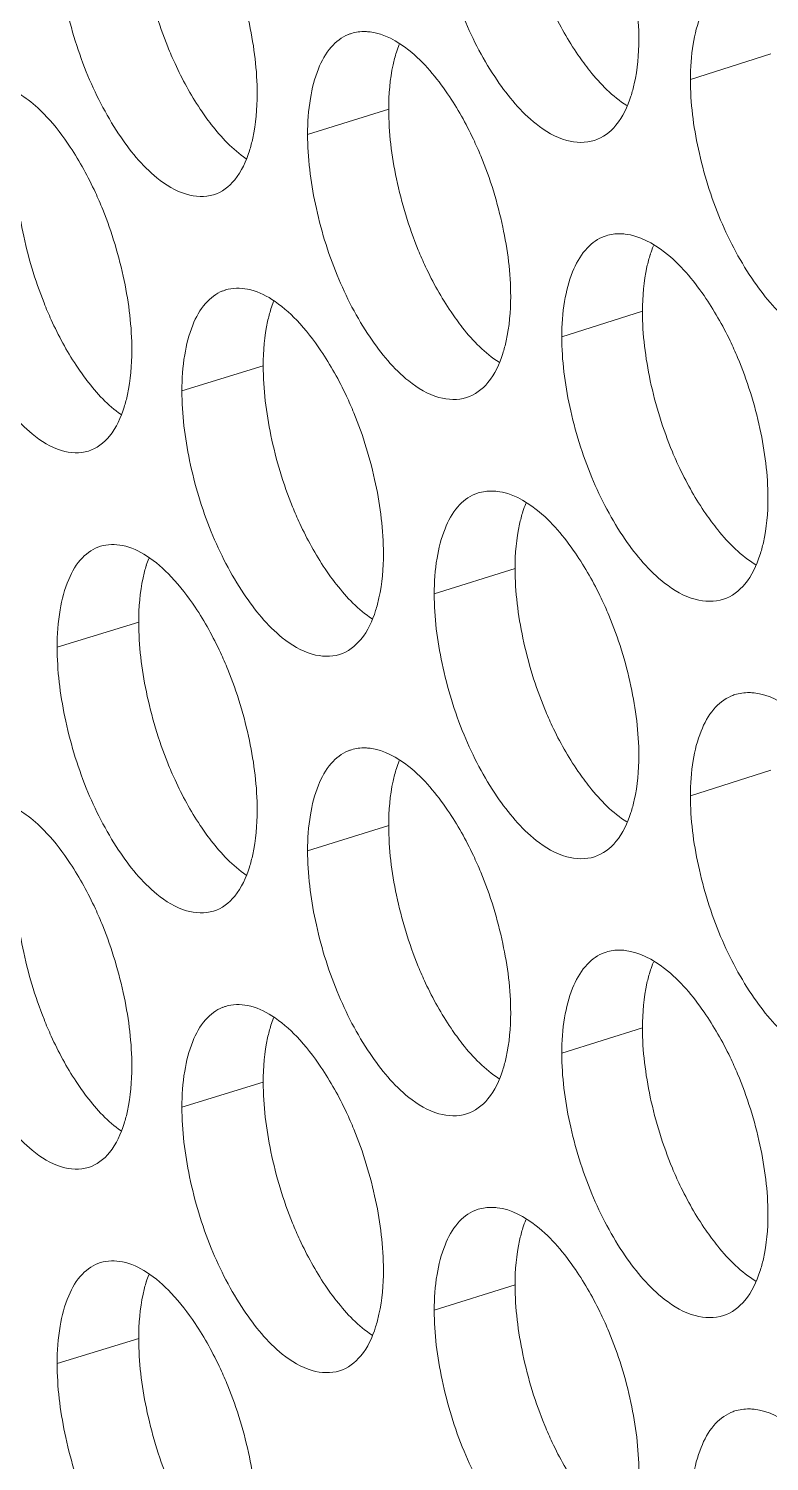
# Model space of a CAD drawing. Header units: millimetres. Extents: x 1177 to 4147, y 93 to 2194.
# Drawn here: x 2499.85 to 2508, y 817.65 to 833.4 of the extents above; entities that cross this region are included whole.
import ezdxf

# ---------------------------------------------------------------- set-up
doc = ezdxf.new("R2010")
doc.units = ezdxf.units.MM
doc.header["$LTSCALE"] = 0.1
doc.layers.get('0').update_dxf_attribs({"lineweight": 13})
doc.layers.add('标注', color=251, linetype='Continuous', lineweight=9)

# ---------------------------------------------------------------- blocks, each defined once
blk = doc.blocks.new('02')
at = {"layer": '标注'}
for p, q in [((4352.008, 781.45), (4350.746, 781.045)), ((4346.007, 780.579), (4344.733, 780.183)), ((4346.007, 780.579), (4344.733, 780.183)), ((4349.993, 777.405), (4348.726, 777.003)), ((4349.993, 777.405), (4348.726, 777.003)), ((4344.036, 776.548), (4342.758, 776.155)), ((4347.992, 773.365), (4346.722, 772.966)), ((4342.08, 772.521), (4340.799, 772.131)), ((4352.008, 770.2), (4350.746, 769.795)), ((4346.007, 769.329), (4344.733, 768.933)), ((4349.993, 766.155), (4348.726, 765.753)), ((4344.036, 765.298), (4342.758, 764.905)), ((4347.992, 762.115), (4346.722, 761.716)), ((4342.08, 761.271), (4340.799, 760.881)), ((4342.08, 761.271), (4340.799, 760.881))]:
    blk.add_line(p, q, dxfattribs=at)
for centre, radius, start, end in [((4345.609, 781.165), 0.633, 107.3212, 111.9576), ((4345.609, 781.165), 0.633, 107.3212, 111.9576), ((4347.904, 780.914), 1.862, 158.5276, 162.4554), ((4347.904, 780.914), 1.862, 158.5276, 162.4554), ((4349.619, 777.971), 0.651, 107.6638, 113.1281), ((4349.619, 777.971), 0.651, 107.6638, 113.1281), ((4351.866, 777.741), 1.837, 157.8589, 162.2429), ((4351.866, 777.741), 1.837, 157.8589, 162.2429), ((4343.627, 777.144), 0.623, 107.151, 111.3587), ((4345.946, 776.882), 1.875, 158.8656, 162.563), ((4347.607, 773.941), 0.642, 107.4921, 112.5473), ((4349.877, 773.7), 1.849, 158.192, 162.3487), ((4344.003, 772.854), 1.889, 159.2059, 162.6715), ((4351.646, 770.756), 0.661, 107.8363, 113.7), ((4345.609, 769.915), 0.633, 107.3212, 111.9576), ((4347.904, 769.664), 1.862, 158.5276, 162.4554), ((4349.619, 766.721), 0.651, 107.6638, 113.1281), ((4351.866, 766.491), 1.837, 157.8589, 162.2429), ((4343.627, 765.894), 0.623, 107.151, 111.3587), ((4345.946, 765.632), 1.875, 158.8656, 162.563), ((4347.607, 762.691), 0.642, 107.4921, 112.5473), ((4349.877, 762.45), 1.849, 158.192, 162.3487), ((4344.003, 761.604), 1.889, 159.2059, 162.6715), ((4344.003, 761.604), 1.889, 159.2059, 162.6715), ((4351.646, 759.506), 0.661, 107.8363, 113.7)]:
    blk.add_arc(centre, radius, start, end, dxfattribs=at)
for points, knots in [([(4346.722, 784.216), (4346.722, 783.849), (4346.819, 783.093), (4347.149, 782.013), (4347.646, 781.066), (4348.084, 780.537), (4348.324, 780.347)], [0, 0, 0, 0, 0.256026, 0.528509, 0.78559, 1, 1, 1, 1]), ([(4342.08, 783.771), (4342.08, 783.405), (4342.174, 782.648), (4342.391, 781.92), (4342.537, 781.559)], [0, 0, 0, 0, 0.484648, 1, 1, 1, 1]), ([(4342.08, 783.771), (4342.08, 783.405), (4342.174, 782.648), (4342.391, 781.92), (4342.537, 781.559)], [0, 0, 0, 0, 0.484648, 1, 1, 1, 1]), ([(4349.936, 781.678), (4349.936, 782.044), (4349.838, 782.8), (4349.614, 783.525), (4349.463, 783.885)], [0, 0, 0, 0, 0.48436, 1, 1, 1, 1]), ([(4340.799, 783.381), (4340.799, 783.015), (4340.893, 782.258), (4341.216, 781.177), (4341.7, 780.227), (4342.129, 779.694), (4342.365, 779.502)], [0, 0, 0, 0, 0.256604, 0.529576, 0.786585, 1, 1, 1, 1]), ([(4340.799, 783.381), (4340.799, 783.015), (4340.893, 782.258), (4341.216, 781.177), (4341.7, 780.227), (4342.129, 779.694), (4342.365, 779.502)], [0, 0, 0, 0, 0.256604, 0.529576, 0.786585, 1, 1, 1, 1]), ([(4343.941, 780.821), (4343.941, 781.187), (4343.845, 781.943), (4343.626, 782.671), (4343.479, 783.031)], [0, 0, 0, 0, 0.484476, 1, 1, 1, 1]), ([(4343.941, 780.821), (4343.941, 781.187), (4343.845, 781.943), (4343.626, 782.671), (4343.479, 783.031)], [0, 0, 0, 0, 0.484476, 1, 1, 1, 1]), ([(4351.381, 782.611), (4351.278, 782.566), (4351.081, 782.405), (4350.888, 782.043), (4350.769, 781.577), (4350.746, 781.231), (4350.746, 781.045)], [0, 0, 0, 0, 0.1898, 0.414696, 0.684955, 1, 1, 1, 1]), ([(4352.996, 781.698), (4352.819, 781.951), (4352.475, 782.366), (4351.975, 782.636), (4351.749, 782.662)], [0, 0, 0, 0, 0.575082, 1, 1, 1, 1]), ([(4348.46, 782.405), (4348.496, 782.317), (4348.645, 781.98), (4348.826, 781.658), (4348.98, 781.433)], [0, 0, 0, 0, 0.260232, 1, 1, 1, 1]), ([(4345.373, 781.752), (4345.27, 781.71), (4345.069, 781.554), (4344.876, 781.191), (4344.756, 780.722), (4344.733, 780.371), (4344.733, 780.183)], [0, 0, 0, 0, 0.187225, 0.410841, 0.682034, 1, 1, 1, 1]), ([(4345.373, 781.752), (4345.27, 781.71), (4345.069, 781.554), (4344.876, 781.191), (4344.756, 780.722), (4344.733, 780.371), (4344.733, 780.183)], [0, 0, 0, 0, 0.187225, 0.410841, 0.682034, 1, 1, 1, 1]), ([(4345.714, 781.793), (4345.689, 781.796), (4345.59, 781.804), (4345.49, 781.791), (4345.421, 781.769)], [0, 0, 0, 0, 0.259055, 1, 1, 1, 1]), ([(4345.714, 781.793), (4345.689, 781.796), (4345.59, 781.804), (4345.49, 781.791), (4345.421, 781.769)], [0, 0, 0, 0, 0.259055, 1, 1, 1, 1]), ([(4346.933, 780.82), (4346.761, 781.073), (4346.426, 781.489), (4345.936, 781.765), (4345.714, 781.793)], [0, 0, 0, 0, 0.577332, 1, 1, 1, 1]), ([(4346.933, 780.82), (4346.761, 781.073), (4346.426, 781.489), (4345.936, 781.765), (4345.714, 781.793)], [0, 0, 0, 0, 0.577332, 1, 1, 1, 1]), ([(4349.811, 780.782), (4349.832, 780.847), (4349.911, 781.139), (4349.936, 781.444), (4349.936, 781.678)], [0, 0, 0, 0, 0.226242, 1, 1, 1, 1]), ([(4342.537, 781.559), (4342.573, 781.47), (4342.718, 781.133), (4342.895, 780.809), (4343.045, 780.582)], [0, 0, 0, 0, 0.260496, 1, 1, 1, 1]), ([(4342.537, 781.559), (4342.573, 781.47), (4342.718, 781.133), (4342.895, 780.809), (4343.045, 780.582)], [0, 0, 0, 0, 0.260496, 1, 1, 1, 1]), ([(4346.129, 781.475), (4346.108, 781.41), (4346.031, 781.117), (4346.007, 780.813), (4346.007, 780.579)], [0, 0, 0, 0, 0.225897, 1, 1, 1, 1]), ([(4346.129, 781.475), (4346.108, 781.41), (4346.031, 781.117), (4346.007, 780.813), (4346.007, 780.579)], [0, 0, 0, 0, 0.225897, 1, 1, 1, 1]), ([(4348.98, 781.433), (4349.038, 781.347), (4349.258, 781.049), (4349.523, 780.778), (4349.749, 780.637)], [0, 0, 0, 0, 0.281347, 1, 1, 1, 1]), ([(4341.005, 779.984), (4340.894, 780.152), (4340.692, 780.418), (4340.368, 780.723), (4340.08, 780.901), (4339.797, 780.984), (4339.613, 780.97), (4339.532, 780.945)], [0, 0, 0, 0, 0.324474, 0.533713, 0.711862, 0.863947, 1, 1, 1, 1]), ([(4350.746, 781.045), (4350.746, 780.679), (4350.844, 779.923), (4351.18, 778.844), (4351.684, 777.899), (4352.128, 777.373), (4352.372, 777.184)], [0, 0, 0, 0, 0.255639, 0.527795, 0.784925, 1, 1, 1, 1]), ([(4343.819, 779.926), (4343.84, 779.991), (4343.916, 780.283), (4343.941, 780.587), (4343.941, 780.821)], [0, 0, 0, 0, 0.225833, 1, 1, 1, 1]), ([(4343.819, 779.926), (4343.84, 779.991), (4343.916, 780.283), (4343.941, 780.587), (4343.941, 780.821)], [0, 0, 0, 0, 0.225833, 1, 1, 1, 1]), ([(4347.454, 779.846), (4347.417, 779.934), (4347.268, 780.271), (4347.087, 780.595), (4346.933, 780.82)], [0, 0, 0, 0, 0.260211, 1, 1, 1, 1]), ([(4347.454, 779.846), (4347.417, 779.934), (4347.268, 780.271), (4347.087, 780.595), (4346.933, 780.82)], [0, 0, 0, 0, 0.260211, 1, 1, 1, 1]), ([(4349.24, 780.089), (4349.371, 780.131), (4349.632, 780.331), (4349.759, 780.62), (4349.811, 780.782)], [0, 0, 0, 0, 0.446528, 1, 1, 1, 1]), ([(4343.045, 780.582), (4343.1, 780.5), (4343.306, 780.211), (4343.555, 779.946), (4343.766, 779.802)], [0, 0, 0, 0, 0.280375, 1, 1, 1, 1]), ([(4343.045, 780.582), (4343.1, 780.5), (4343.306, 780.211), (4343.555, 779.946), (4343.766, 779.802)], [0, 0, 0, 0, 0.280375, 1, 1, 1, 1]), ([(4346.007, 780.579), (4346.007, 780.212), (4346.102, 779.456), (4346.323, 778.729), (4346.471, 778.368)], [0, 0, 0, 0, 0.484571, 1, 1, 1, 1]), ([(4346.007, 780.579), (4346.007, 780.212), (4346.102, 779.456), (4346.323, 778.729), (4346.471, 778.368)], [0, 0, 0, 0, 0.484571, 1, 1, 1, 1]), ([(4348.324, 780.347), (4348.466, 780.235), (4348.753, 780.06), (4349.101, 780.045), (4349.24, 780.089)], [0, 0, 0, 0, 0.554103, 1, 1, 1, 1]), ([(4344.733, 780.183), (4344.733, 779.817), (4344.829, 779.06), (4345.156, 777.979), (4345.649, 777.032), (4346.084, 776.502), (4346.323, 776.311)], [0, 0, 0, 0, 0.256219, 0.528865, 0.785923, 1, 1, 1, 1]), ([(4344.733, 780.183), (4344.733, 779.817), (4344.829, 779.06), (4345.156, 777.979), (4345.649, 777.032), (4346.084, 776.502), (4346.323, 776.311)], [0, 0, 0, 0, 0.256219, 0.528865, 0.785923, 1, 1, 1, 1]), ([(4341.514, 779.006), (4341.478, 779.095), (4341.332, 779.433), (4341.155, 779.757), (4341.005, 779.984)], [0, 0, 0, 0, 0.260475, 1, 1, 1, 1]), ([(4343.255, 779.235), (4343.385, 779.275), (4343.644, 779.475), (4343.768, 779.764), (4343.819, 779.926)], [0, 0, 0, 0, 0.443684, 1, 1, 1, 1]), ([(4343.255, 779.235), (4343.385, 779.275), (4343.644, 779.475), (4343.768, 779.764), (4343.819, 779.926)], [0, 0, 0, 0, 0.443684, 1, 1, 1, 1]), ([(4340.139, 779.749), (4340.139, 779.383), (4340.233, 778.626), (4340.448, 777.897), (4340.593, 777.536)], [0, 0, 0, 0, 0.484687, 1, 1, 1, 1]), ([(4347.923, 777.638), (4347.923, 778.004), (4347.825, 778.759), (4347.603, 779.486), (4347.454, 779.846)], [0, 0, 0, 0, 0.484398, 1, 1, 1, 1]), ([(4347.923, 777.638), (4347.923, 778.004), (4347.825, 778.759), (4347.603, 779.486), (4347.454, 779.846)], [0, 0, 0, 0, 0.484398, 1, 1, 1, 1]), ([(4342.365, 779.502), (4342.502, 779.39), (4342.779, 779.214), (4343.119, 779.194), (4343.255, 779.235)], [0, 0, 0, 0, 0.555929, 1, 1, 1, 1]), ([(4342.365, 779.502), (4342.502, 779.39), (4342.779, 779.214), (4343.119, 779.194), (4343.255, 779.235)], [0, 0, 0, 0, 0.555929, 1, 1, 1, 1]), ([(4338.854, 779.362), (4338.854, 778.996), (4338.948, 778.239), (4339.268, 777.157), (4339.749, 776.207), (4340.174, 775.672), (4340.408, 775.479)], [0, 0, 0, 0, 0.256797, 0.52993, 0.786916, 1, 1, 1, 1]), ([(4341.972, 776.795), (4341.972, 777.161), (4341.877, 777.917), (4341.66, 778.645), (4341.514, 779.006)], [0, 0, 0, 0, 0.484515, 1, 1, 1, 1]), ([(4349.363, 778.57), (4349.26, 778.526), (4349.062, 778.366), (4348.869, 778.005), (4348.75, 777.537), (4348.726, 777.19), (4348.726, 777.003)], [0, 0, 0, 0, 0.188951, 0.413428, 0.683995, 1, 1, 1, 1]), ([(4349.363, 778.57), (4349.26, 778.526), (4349.062, 778.366), (4348.869, 778.005), (4348.75, 777.537), (4348.726, 777.19), (4348.726, 777.003)], [0, 0, 0, 0, 0.188951, 0.413428, 0.683995, 1, 1, 1, 1]), ([(4349.722, 778.618), (4349.696, 778.621), (4349.595, 778.628), (4349.493, 778.614), (4349.421, 778.592)], [0, 0, 0, 0, 0.258969, 1, 1, 1, 1]), ([(4349.722, 778.618), (4349.696, 778.621), (4349.595, 778.628), (4349.493, 778.614), (4349.421, 778.592)], [0, 0, 0, 0, 0.258969, 1, 1, 1, 1]), ([(4350.96, 777.651), (4350.785, 777.903), (4350.444, 778.319), (4349.948, 778.591), (4349.722, 778.618)], [0, 0, 0, 0, 0.575826, 1, 1, 1, 1]), ([(4350.96, 777.651), (4350.785, 777.903), (4350.444, 778.319), (4349.948, 778.591), (4349.722, 778.618)], [0, 0, 0, 0, 0.575826, 1, 1, 1, 1]), ([(4346.471, 778.368), (4346.507, 778.28), (4346.655, 777.943), (4346.834, 777.62), (4346.987, 777.395)], [0, 0, 0, 0, 0.26032, 1, 1, 1, 1]), ([(4346.471, 778.368), (4346.507, 778.28), (4346.655, 777.943), (4346.834, 777.62), (4346.987, 777.395)], [0, 0, 0, 0, 0.26032, 1, 1, 1, 1]), ([(4350.117, 778.302), (4350.096, 778.236), (4350.018, 777.944), (4349.993, 777.639), (4349.993, 777.405)], [0, 0, 0, 0, 0.226169, 1, 1, 1, 1]), ([(4350.117, 778.302), (4350.096, 778.236), (4350.018, 777.944), (4349.993, 777.639), (4349.993, 777.405)], [0, 0, 0, 0, 0.226169, 1, 1, 1, 1]), ([(4343.4, 777.725), (4343.297, 777.685), (4343.095, 777.529), (4342.901, 777.167), (4342.782, 776.696), (4342.758, 776.344), (4342.758, 776.155)], [0, 0, 0, 0, 0.186349, 0.409523, 0.681034, 1, 1, 1, 1]), ([(4344.942, 776.787), (4344.829, 776.955), (4344.599, 777.252), (4344.213, 777.593), (4343.82, 777.776), (4343.554, 777.774), (4343.443, 777.74)], [0, 0, 0, 0, 0.323685, 0.595295, 0.814917, 1, 1, 1, 1]), ([(4347.799, 776.742), (4347.82, 776.807), (4347.897, 777.099), (4347.923, 777.404), (4347.923, 777.638)], [0, 0, 0, 0, 0.226105, 1, 1, 1, 1]), ([(4347.799, 776.742), (4347.82, 776.807), (4347.897, 777.099), (4347.923, 777.404), (4347.923, 777.638)], [0, 0, 0, 0, 0.226105, 1, 1, 1, 1]), ([(4351.488, 776.679), (4351.451, 776.767), (4351.299, 777.104), (4351.116, 777.426), (4350.96, 777.651)], [0, 0, 0, 0, 0.260034, 1, 1, 1, 1]), ([(4351.488, 776.679), (4351.451, 776.767), (4351.299, 777.104), (4351.116, 777.426), (4350.96, 777.651)], [0, 0, 0, 0, 0.260034, 1, 1, 1, 1]), ([(4340.593, 777.536), (4340.628, 777.447), (4340.773, 777.109), (4340.948, 776.785), (4341.097, 776.558)], [0, 0, 0, 0, 0.260583, 1, 1, 1, 1]), ([(4344.157, 777.443), (4344.137, 777.378), (4344.06, 777.086), (4344.036, 776.781), (4344.036, 776.548)], [0, 0, 0, 0, 0.225761, 1, 1, 1, 1]), ([(4346.987, 777.395), (4347.044, 777.31), (4347.259, 777.015), (4347.519, 776.746), (4347.74, 776.604)], [0, 0, 0, 0, 0.281036, 1, 1, 1, 1]), ([(4346.987, 777.395), (4347.044, 777.31), (4347.259, 777.015), (4347.519, 776.746), (4347.74, 776.604)], [0, 0, 0, 0, 0.281036, 1, 1, 1, 1]), ([(4349.993, 777.405), (4349.993, 777.039), (4350.09, 776.283), (4350.314, 775.556), (4350.464, 775.197)], [0, 0, 0, 0, 0.484494, 1, 1, 1, 1]), ([(4349.993, 777.405), (4349.993, 777.039), (4350.09, 776.283), (4350.314, 775.556), (4350.464, 775.197)], [0, 0, 0, 0, 0.484494, 1, 1, 1, 1]), ([(4348.726, 777.003), (4348.726, 776.637), (4348.824, 775.881), (4349.157, 774.801), (4349.657, 773.855), (4350.098, 773.328), (4350.341, 773.138)], [0, 0, 0, 0, 0.255833, 0.528153, 0.785258, 1, 1, 1, 1]), ([(4348.726, 777.003), (4348.726, 776.637), (4348.824, 775.881), (4349.157, 774.801), (4349.657, 773.855), (4350.098, 773.328), (4350.341, 773.138)], [0, 0, 0, 0, 0.255833, 0.528153, 0.785258, 1, 1, 1, 1]), ([(4341.851, 775.9), (4341.872, 775.965), (4341.948, 776.257), (4341.972, 776.561), (4341.972, 776.795)], [0, 0, 0, 0, 0.225697, 1, 1, 1, 1]), ([(4345.459, 775.811), (4345.422, 775.9), (4345.274, 776.237), (4345.095, 776.561), (4344.942, 776.787)], [0, 0, 0, 0, 0.260299, 1, 1, 1, 1]), ([(4347.23, 776.05), (4347.361, 776.091), (4347.621, 776.291), (4347.747, 776.58), (4347.799, 776.742)], [0, 0, 0, 0, 0.445594, 1, 1, 1, 1]), ([(4347.23, 776.05), (4347.361, 776.091), (4347.621, 776.291), (4347.747, 776.58), (4347.799, 776.742)], [0, 0, 0, 0, 0.445594, 1, 1, 1, 1]), ([(4341.097, 776.558), (4341.151, 776.476), (4341.353, 776.191), (4341.595, 775.928), (4341.802, 775.784)], [0, 0, 0, 0, 0.280024, 1, 1, 1, 1]), ([(4344.036, 776.548), (4344.036, 776.181), (4344.131, 775.425), (4344.35, 774.697), (4344.496, 774.336)], [0, 0, 0, 0, 0.48461, 1, 1, 1, 1]), ([(4351.964, 774.473), (4351.964, 774.839), (4351.866, 775.595), (4351.639, 776.32), (4351.488, 776.679)], [0, 0, 0, 0, 0.484321, 1, 1, 1, 1]), ([(4351.964, 774.473), (4351.964, 774.839), (4351.866, 775.595), (4351.639, 776.32), (4351.488, 776.679)], [0, 0, 0, 0, 0.484321, 1, 1, 1, 1]), ([(4346.323, 776.311), (4346.463, 776.199), (4346.747, 776.024), (4347.092, 776.006), (4347.23, 776.05)], [0, 0, 0, 0, 0.554701, 1, 1, 1, 1]), ([(4346.323, 776.311), (4346.463, 776.199), (4346.747, 776.024), (4347.092, 776.006), (4347.23, 776.05)], [0, 0, 0, 0, 0.554701, 1, 1, 1, 1]), ([(4342.758, 776.155), (4342.758, 775.788), (4342.853, 775.032), (4343.179, 773.951), (4343.667, 773.002), (4344.099, 772.471), (4344.336, 772.279)], [0, 0, 0, 0, 0.256412, 0.529221, 0.786254, 1, 1, 1, 1]), ([(4341.29, 775.21), (4341.419, 775.25), (4341.678, 775.45), (4341.8, 775.738), (4341.851, 775.9)], [0, 0, 0, 0, 0.442709, 1, 1, 1, 1]), ([(4345.924, 773.602), (4345.924, 773.968), (4345.828, 774.724), (4345.607, 775.451), (4345.459, 775.811)], [0, 0, 0, 0, 0.484437, 1, 1, 1, 1]), ([(4340.408, 775.479), (4340.545, 775.367), (4340.818, 775.191), (4341.155, 775.169), (4341.29, 775.21)], [0, 0, 0, 0, 0.55656, 1, 1, 1, 1]), ([(4350.464, 775.197), (4350.501, 775.108), (4350.651, 774.772), (4350.833, 774.45), (4350.988, 774.226)], [0, 0, 0, 0, 0.260144, 1, 1, 1, 1]), ([(4350.464, 775.197), (4350.501, 775.108), (4350.651, 774.772), (4350.833, 774.45), (4350.988, 774.226)], [0, 0, 0, 0, 0.260144, 1, 1, 1, 1]), ([(4347.36, 774.534), (4347.258, 774.491), (4347.058, 774.333), (4346.865, 773.971), (4346.746, 773.502), (4346.722, 773.153), (4346.722, 772.966)], [0, 0, 0, 0, 0.188092, 0.412143, 0.683021, 1, 1, 1, 1]), ([(4347.711, 774.578), (4347.685, 774.581), (4347.585, 774.588), (4347.484, 774.575), (4347.414, 774.553)], [0, 0, 0, 0, 0.259011, 1, 1, 1, 1]), ([(4348.939, 773.608), (4348.766, 773.861), (4348.428, 774.277), (4347.935, 774.551), (4347.711, 774.578)], [0, 0, 0, 0, 0.576575, 1, 1, 1, 1]), ([(4351.839, 773.577), (4351.86, 773.642), (4351.939, 773.934), (4351.964, 774.239), (4351.964, 774.473)], [0, 0, 0, 0, 0.22638, 1, 1, 1, 1]), ([(4351.839, 773.577), (4351.86, 773.642), (4351.939, 773.934), (4351.964, 774.239), (4351.964, 774.473)], [0, 0, 0, 0, 0.22638, 1, 1, 1, 1]), ([(4344.496, 774.336), (4344.532, 774.248), (4344.679, 773.911), (4344.857, 773.587), (4345.008, 773.361)], [0, 0, 0, 0, 0.260408, 1, 1, 1, 1]), ([(4348.115, 774.261), (4348.095, 774.196), (4348.017, 773.903), (4347.992, 773.598), (4347.992, 773.365)], [0, 0, 0, 0, 0.226033, 1, 1, 1, 1]), ([(4350.988, 774.226), (4351.048, 774.139), (4351.271, 773.838), (4351.543, 773.565), (4351.774, 773.425)], [0, 0, 0, 0, 0.281645, 1, 1, 1, 1]), ([(4350.988, 774.226), (4351.048, 774.139), (4351.271, 773.838), (4351.543, 773.565), (4351.774, 773.425)], [0, 0, 0, 0, 0.281645, 1, 1, 1, 1]), ([(4341.48, 773.715), (4341.372, 773.683), (4341.157, 773.538), (4340.95, 773.172), (4340.824, 772.689), (4340.799, 772.327), (4340.799, 772.131)], [0, 0, 0, 0, 0.184776, 0.405862, 0.677804, 1, 1, 1, 1]), ([(4342.966, 772.758), (4342.854, 772.926), (4342.627, 773.223), (4342.244, 773.565), (4341.855, 773.75), (4341.59, 773.749), (4341.48, 773.715)], [0, 0, 0, 0, 0.324351, 0.596195, 0.815556, 1, 1, 1, 1]), ([(4345.802, 772.707), (4345.822, 772.772), (4345.899, 773.064), (4345.924, 773.368), (4345.924, 773.602)], [0, 0, 0, 0, 0.225969, 1, 1, 1, 1]), ([(4349.463, 772.635), (4349.427, 772.724), (4349.276, 773.06), (4349.094, 773.383), (4348.939, 773.608)], [0, 0, 0, 0, 0.260123, 1, 1, 1, 1]), ([(4351.265, 772.883), (4351.396, 772.925), (4351.657, 773.125), (4351.786, 773.414), (4351.839, 773.577)], [0, 0, 0, 0, 0.447449, 1, 1, 1, 1]), ([(4351.265, 772.883), (4351.396, 772.925), (4351.657, 773.125), (4351.786, 773.414), (4351.839, 773.577)], [0, 0, 0, 0, 0.447449, 1, 1, 1, 1]), ([(4342.2, 773.417), (4342.18, 773.352), (4342.104, 773.059), (4342.08, 772.755), (4342.08, 772.521)], [0, 0, 0, 0, 0.225626, 1, 1, 1, 1]), ([(4345.008, 773.361), (4345.065, 773.277), (4345.275, 772.986), (4345.529, 772.718), (4345.746, 772.576)], [0, 0, 0, 0, 0.280712, 1, 1, 1, 1]), ([(4347.992, 773.365), (4347.992, 772.998), (4348.089, 772.242), (4348.311, 771.515), (4348.46, 771.155)], [0, 0, 0, 0, 0.484532, 1, 1, 1, 1]), ([(4350.341, 773.138), (4350.484, 773.026), (4350.774, 772.852), (4351.125, 772.838), (4351.265, 772.883)], [0, 0, 0, 0, 0.553517, 1, 1, 1, 1]), ([(4350.341, 773.138), (4350.484, 773.026), (4350.774, 772.852), (4351.125, 772.838), (4351.265, 772.883)], [0, 0, 0, 0, 0.553517, 1, 1, 1, 1]), ([(4346.722, 772.966), (4346.722, 772.599), (4346.819, 771.843), (4347.149, 770.763), (4347.646, 769.816), (4348.084, 769.287), (4348.324, 769.097)], [0, 0, 0, 0, 0.256026, 0.528509, 0.78559, 1, 1, 1, 1]), ([(4343.479, 771.781), (4343.443, 771.87), (4343.296, 772.208), (4343.118, 772.532), (4342.966, 772.758)], [0, 0, 0, 0, 0.260387, 1, 1, 1, 1]), ([(4345.235, 772.015), (4345.365, 772.056), (4345.625, 772.256), (4345.75, 772.544), (4345.802, 772.707)], [0, 0, 0, 0, 0.444646, 1, 1, 1, 1]), ([(4342.08, 772.521), (4342.08, 772.155), (4342.174, 771.398), (4342.391, 770.67), (4342.537, 770.309)], [0, 0, 0, 0, 0.484648, 1, 1, 1, 1]), ([(4349.936, 770.428), (4349.936, 770.794), (4349.838, 771.55), (4349.614, 772.275), (4349.463, 772.635)], [0, 0, 0, 0, 0.48436, 1, 1, 1, 1]), ([(4344.336, 772.279), (4344.475, 772.167), (4344.755, 771.992), (4345.098, 771.973), (4345.235, 772.015)], [0, 0, 0, 0, 0.555309, 1, 1, 1, 1]), ([(4340.799, 772.131), (4340.799, 771.765), (4340.893, 771.008), (4341.216, 769.927), (4341.7, 768.977), (4342.129, 768.444), (4342.365, 768.252)], [0, 0, 0, 0, 0.256604, 0.529576, 0.786585, 1, 1, 1, 1]), ([(4343.941, 769.571), (4343.941, 769.937), (4343.845, 770.693), (4343.626, 771.421), (4343.479, 771.781)], [0, 0, 0, 0, 0.484476, 1, 1, 1, 1]), ([(4351.381, 771.361), (4351.278, 771.316), (4351.081, 771.155), (4350.888, 770.793), (4350.769, 770.327), (4350.746, 769.981), (4350.746, 769.795)], [0, 0, 0, 0, 0.1898, 0.414696, 0.684955, 1, 1, 1, 1]), ([(4351.749, 771.412), (4351.723, 771.415), (4351.62, 771.422), (4351.516, 771.408), (4351.444, 771.385)], [0, 0, 0, 0, 0.258928, 1, 1, 1, 1]), ([(4352.996, 770.448), (4352.819, 770.701), (4352.475, 771.116), (4351.975, 771.386), (4351.749, 771.412)], [0, 0, 0, 0, 0.575082, 1, 1, 1, 1]), ([(4348.46, 771.155), (4348.496, 771.067), (4348.645, 770.73), (4348.826, 770.408), (4348.98, 770.183)], [0, 0, 0, 0, 0.260232, 1, 1, 1, 1]), ([(4345.373, 770.502), (4345.27, 770.46), (4345.069, 770.304), (4344.876, 769.941), (4344.756, 769.472), (4344.733, 769.121), (4344.733, 768.933)], [0, 0, 0, 0, 0.187225, 0.410841, 0.682034, 1, 1, 1, 1]), ([(4345.714, 770.543), (4345.689, 770.546), (4345.59, 770.554), (4345.49, 770.541), (4345.421, 770.519)], [0, 0, 0, 0, 0.259055, 1, 1, 1, 1]), ([(4346.933, 769.57), (4346.761, 769.823), (4346.426, 770.239), (4345.936, 770.515), (4345.714, 770.543)], [0, 0, 0, 0, 0.577332, 1, 1, 1, 1]), ([(4349.811, 769.532), (4349.832, 769.597), (4349.911, 769.889), (4349.936, 770.194), (4349.936, 770.428)], [0, 0, 0, 0, 0.226242, 1, 1, 1, 1]), ([(4342.537, 770.309), (4342.573, 770.22), (4342.718, 769.883), (4342.895, 769.559), (4343.045, 769.332)], [0, 0, 0, 0, 0.260496, 1, 1, 1, 1]), ([(4346.129, 770.225), (4346.108, 770.16), (4346.031, 769.867), (4346.007, 769.563), (4346.007, 769.329)], [0, 0, 0, 0, 0.225897, 1, 1, 1, 1]), ([(4348.98, 770.183), (4349.038, 770.097), (4349.258, 769.799), (4349.523, 769.528), (4349.749, 769.387)], [0, 0, 0, 0, 0.281347, 1, 1, 1, 1]), ([(4341.005, 768.734), (4340.894, 768.902), (4340.692, 769.168), (4340.368, 769.473), (4340.08, 769.651), (4339.797, 769.734), (4339.613, 769.72), (4339.532, 769.695)], [0, 0, 0, 0, 0.324474, 0.533713, 0.711862, 0.863947, 1, 1, 1, 1]), ([(4350.746, 769.795), (4350.746, 769.429), (4350.844, 768.673), (4351.18, 767.594), (4351.684, 766.649), (4352.128, 766.123), (4352.372, 765.934)], [0, 0, 0, 0, 0.255639, 0.527795, 0.784925, 1, 1, 1, 1]), ([(4343.819, 768.676), (4343.84, 768.741), (4343.916, 769.033), (4343.941, 769.337), (4343.941, 769.571)], [0, 0, 0, 0, 0.225833, 1, 1, 1, 1]), ([(4347.454, 768.596), (4347.417, 768.684), (4347.268, 769.021), (4347.087, 769.345), (4346.933, 769.57)], [0, 0, 0, 0, 0.260211, 1, 1, 1, 1]), ([(4349.24, 768.839), (4349.371, 768.881), (4349.632, 769.081), (4349.759, 769.37), (4349.811, 769.532)], [0, 0, 0, 0, 0.446528, 1, 1, 1, 1]), ([(4343.045, 769.332), (4343.1, 769.25), (4343.306, 768.961), (4343.555, 768.696), (4343.766, 768.552)], [0, 0, 0, 0, 0.280375, 1, 1, 1, 1]), ([(4346.007, 769.329), (4346.007, 768.962), (4346.102, 768.206), (4346.323, 767.479), (4346.471, 767.118)], [0, 0, 0, 0, 0.484571, 1, 1, 1, 1]), ([(4348.324, 769.097), (4348.466, 768.985), (4348.753, 768.81), (4349.101, 768.795), (4349.24, 768.839)], [0, 0, 0, 0, 0.554103, 1, 1, 1, 1]), ([(4344.733, 768.933), (4344.733, 768.567), (4344.829, 767.81), (4345.156, 766.729), (4345.649, 765.782), (4346.084, 765.252), (4346.323, 765.061)], [0, 0, 0, 0, 0.256219, 0.528865, 0.785923, 1, 1, 1, 1]), ([(4341.514, 767.756), (4341.478, 767.845), (4341.332, 768.183), (4341.155, 768.507), (4341.005, 768.734)], [0, 0, 0, 0, 0.260475, 1, 1, 1, 1]), ([(4343.255, 767.985), (4343.385, 768.025), (4343.644, 768.225), (4343.768, 768.514), (4343.819, 768.676)], [0, 0, 0, 0, 0.443684, 1, 1, 1, 1]), ([(4340.139, 768.499), (4340.139, 768.133), (4340.233, 767.376), (4340.448, 766.647), (4340.593, 766.286)], [0, 0, 0, 0, 0.484687, 1, 1, 1, 1]), ([(4347.923, 766.388), (4347.923, 766.754), (4347.825, 767.509), (4347.603, 768.236), (4347.454, 768.596)], [0, 0, 0, 0, 0.484398, 1, 1, 1, 1]), ([(4342.365, 768.252), (4342.502, 768.14), (4342.779, 767.964), (4343.119, 767.944), (4343.255, 767.985)], [0, 0, 0, 0, 0.555929, 1, 1, 1, 1]), ([(4338.854, 768.112), (4338.854, 767.746), (4338.948, 766.989), (4339.268, 765.907), (4339.749, 764.957), (4340.174, 764.422), (4340.408, 764.229)], [0, 0, 0, 0, 0.256797, 0.52993, 0.786916, 1, 1, 1, 1]), ([(4341.972, 765.545), (4341.972, 765.911), (4341.877, 766.667), (4341.66, 767.395), (4341.514, 767.756)], [0, 0, 0, 0, 0.484515, 1, 1, 1, 1]), ([(4349.363, 767.32), (4349.26, 767.276), (4349.062, 767.116), (4348.869, 766.755), (4348.75, 766.287), (4348.726, 765.94), (4348.726, 765.753)], [0, 0, 0, 0, 0.188951, 0.413428, 0.683995, 1, 1, 1, 1]), ([(4349.722, 767.368), (4349.696, 767.371), (4349.595, 767.378), (4349.493, 767.364), (4349.421, 767.342)], [0, 0, 0, 0, 0.258969, 1, 1, 1, 1]), ([(4350.96, 766.401), (4350.785, 766.653), (4350.444, 767.069), (4349.948, 767.341), (4349.722, 767.368)], [0, 0, 0, 0, 0.575826, 1, 1, 1, 1]), ([(4346.471, 767.118), (4346.507, 767.03), (4346.655, 766.693), (4346.834, 766.37), (4346.987, 766.145)], [0, 0, 0, 0, 0.26032, 1, 1, 1, 1]), ([(4350.117, 767.052), (4350.096, 766.986), (4350.018, 766.694), (4349.993, 766.389), (4349.993, 766.155)], [0, 0, 0, 0, 0.226169, 1, 1, 1, 1]), ([(4343.4, 766.475), (4343.297, 766.435), (4343.095, 766.279), (4342.901, 765.917), (4342.782, 765.446), (4342.758, 765.094), (4342.758, 764.905)], [0, 0, 0, 0, 0.186349, 0.409523, 0.681034, 1, 1, 1, 1]), ([(4344.942, 765.537), (4344.829, 765.705), (4344.599, 766.002), (4344.213, 766.343), (4343.82, 766.526), (4343.554, 766.524), (4343.443, 766.49)], [0, 0, 0, 0, 0.323685, 0.595295, 0.814917, 1, 1, 1, 1]), ([(4347.799, 765.492), (4347.82, 765.557), (4347.897, 765.849), (4347.923, 766.154), (4347.923, 766.388)], [0, 0, 0, 0, 0.226105, 1, 1, 1, 1]), ([(4351.488, 765.429), (4351.451, 765.517), (4351.299, 765.854), (4351.116, 766.176), (4350.96, 766.401)], [0, 0, 0, 0, 0.260034, 1, 1, 1, 1]), ([(4340.593, 766.286), (4340.628, 766.197), (4340.773, 765.859), (4340.948, 765.535), (4341.097, 765.308)], [0, 0, 0, 0, 0.260583, 1, 1, 1, 1]), ([(4344.157, 766.193), (4344.137, 766.128), (4344.06, 765.836), (4344.036, 765.531), (4344.036, 765.298)], [0, 0, 0, 0, 0.225761, 1, 1, 1, 1]), ([(4346.987, 766.145), (4347.044, 766.06), (4347.259, 765.765), (4347.519, 765.496), (4347.74, 765.354)], [0, 0, 0, 0, 0.281036, 1, 1, 1, 1]), ([(4349.993, 766.155), (4349.993, 765.789), (4350.09, 765.033), (4350.314, 764.306), (4350.464, 763.947)], [0, 0, 0, 0, 0.484494, 1, 1, 1, 1]), ([(4348.726, 765.753), (4348.726, 765.387), (4348.824, 764.631), (4349.157, 763.551), (4349.657, 762.605), (4350.098, 762.078), (4350.341, 761.888)], [0, 0, 0, 0, 0.255833, 0.528153, 0.785258, 1, 1, 1, 1]), ([(4341.851, 764.65), (4341.872, 764.715), (4341.948, 765.007), (4341.972, 765.311), (4341.972, 765.545)], [0, 0, 0, 0, 0.225697, 1, 1, 1, 1]), ([(4345.459, 764.561), (4345.422, 764.65), (4345.274, 764.987), (4345.095, 765.311), (4344.942, 765.537)], [0, 0, 0, 0, 0.260299, 1, 1, 1, 1]), ([(4347.23, 764.8), (4347.361, 764.841), (4347.621, 765.041), (4347.747, 765.33), (4347.799, 765.492)], [0, 0, 0, 0, 0.445594, 1, 1, 1, 1]), ([(4341.097, 765.308), (4341.151, 765.226), (4341.353, 764.941), (4341.595, 764.678), (4341.802, 764.534)], [0, 0, 0, 0, 0.280024, 1, 1, 1, 1]), ([(4344.036, 765.298), (4344.036, 764.931), (4344.131, 764.175), (4344.35, 763.447), (4344.496, 763.086)], [0, 0, 0, 0, 0.48461, 1, 1, 1, 1]), ([(4351.964, 763.223), (4351.964, 763.589), (4351.866, 764.345), (4351.639, 765.07), (4351.488, 765.429)], [0, 0, 0, 0, 0.484321, 1, 1, 1, 1]), ([(4346.323, 765.061), (4346.463, 764.949), (4346.747, 764.774), (4347.092, 764.756), (4347.23, 764.8)], [0, 0, 0, 0, 0.554701, 1, 1, 1, 1]), ([(4342.758, 764.905), (4342.758, 764.538), (4342.853, 763.782), (4343.179, 762.701), (4343.667, 761.752), (4344.099, 761.221), (4344.336, 761.029)], [0, 0, 0, 0, 0.256412, 0.529221, 0.786254, 1, 1, 1, 1]), ([(4341.29, 763.96), (4341.419, 764), (4341.678, 764.2), (4341.8, 764.488), (4341.851, 764.65)], [0, 0, 0, 0, 0.442709, 1, 1, 1, 1]), ([(4345.924, 762.352), (4345.924, 762.718), (4345.828, 763.474), (4345.607, 764.201), (4345.459, 764.561)], [0, 0, 0, 0, 0.484437, 1, 1, 1, 1]), ([(4340.408, 764.229), (4340.545, 764.117), (4340.818, 763.941), (4341.155, 763.919), (4341.29, 763.96)], [0, 0, 0, 0, 0.55656, 1, 1, 1, 1]), ([(4350.464, 763.947), (4350.501, 763.858), (4350.651, 763.522), (4350.833, 763.2), (4350.988, 762.976)], [0, 0, 0, 0, 0.260144, 1, 1, 1, 1]), ([(4347.36, 763.284), (4347.258, 763.241), (4347.058, 763.083), (4346.865, 762.721), (4346.746, 762.252), (4346.722, 761.903), (4346.722, 761.716)], [0, 0, 0, 0, 0.188092, 0.412143, 0.683021, 1, 1, 1, 1]), ([(4347.711, 763.328), (4347.685, 763.331), (4347.585, 763.338), (4347.484, 763.325), (4347.414, 763.303)], [0, 0, 0, 0, 0.259011, 1, 1, 1, 1]), ([(4348.939, 762.358), (4348.766, 762.611), (4348.428, 763.027), (4347.935, 763.301), (4347.711, 763.328)], [0, 0, 0, 0, 0.576575, 1, 1, 1, 1]), ([(4351.839, 762.327), (4351.86, 762.392), (4351.939, 762.684), (4351.964, 762.989), (4351.964, 763.223)], [0, 0, 0, 0, 0.22638, 1, 1, 1, 1]), ([(4344.496, 763.086), (4344.532, 762.998), (4344.679, 762.661), (4344.857, 762.337), (4345.008, 762.111)], [0, 0, 0, 0, 0.260408, 1, 1, 1, 1]), ([(4348.115, 763.011), (4348.095, 762.946), (4348.017, 762.653), (4347.992, 762.348), (4347.992, 762.115)], [0, 0, 0, 0, 0.226033, 1, 1, 1, 1]), ([(4350.988, 762.976), (4351.048, 762.889), (4351.271, 762.588), (4351.543, 762.315), (4351.774, 762.175)], [0, 0, 0, 0, 0.281645, 1, 1, 1, 1]), ([(4341.48, 762.465), (4341.372, 762.433), (4341.157, 762.288), (4340.95, 761.922), (4340.824, 761.439), (4340.799, 761.077), (4340.799, 760.881)], [0, 0, 0, 0, 0.184776, 0.405862, 0.677804, 1, 1, 1, 1]), ([(4341.48, 762.465), (4341.372, 762.433), (4341.157, 762.288), (4340.95, 761.922), (4340.824, 761.439), (4340.799, 761.077), (4340.799, 760.881)], [0, 0, 0, 0, 0.184776, 0.405862, 0.677804, 1, 1, 1, 1]), ([(4342.966, 761.508), (4342.854, 761.676), (4342.627, 761.973), (4342.244, 762.315), (4341.855, 762.5), (4341.59, 762.499), (4341.48, 762.465)], [0, 0, 0, 0, 0.324351, 0.596195, 0.815556, 1, 1, 1, 1]), ([(4342.966, 761.508), (4342.854, 761.676), (4342.627, 761.973), (4342.244, 762.315), (4341.855, 762.5), (4341.59, 762.499), (4341.48, 762.465)], [0, 0, 0, 0, 0.324351, 0.596195, 0.815556, 1, 1, 1, 1]), ([(4345.802, 761.457), (4345.822, 761.522), (4345.899, 761.814), (4345.924, 762.118), (4345.924, 762.352)], [0, 0, 0, 0, 0.225969, 1, 1, 1, 1]), ([(4349.463, 761.385), (4349.427, 761.474), (4349.276, 761.81), (4349.094, 762.133), (4348.939, 762.358)], [0, 0, 0, 0, 0.260123, 1, 1, 1, 1]), ([(4351.265, 761.633), (4351.396, 761.675), (4351.657, 761.875), (4351.786, 762.164), (4351.839, 762.327)], [0, 0, 0, 0, 0.447449, 1, 1, 1, 1]), ([(4342.2, 762.167), (4342.18, 762.102), (4342.104, 761.809), (4342.08, 761.505), (4342.08, 761.271)], [0, 0, 0, 0, 0.225626, 1, 1, 1, 1]), ([(4342.2, 762.167), (4342.18, 762.102), (4342.104, 761.809), (4342.08, 761.505), (4342.08, 761.271)], [0, 0, 0, 0, 0.225626, 1, 1, 1, 1]), ([(4345.008, 762.111), (4345.065, 762.027), (4345.275, 761.736), (4345.529, 761.468), (4345.746, 761.326)], [0, 0, 0, 0, 0.280712, 1, 1, 1, 1]), ([(4347.992, 762.115), (4347.992, 761.748), (4348.089, 760.992), (4348.311, 760.265), (4348.46, 759.905)], [0, 0, 0, 0, 0.484532, 1, 1, 1, 1]), ([(4350.341, 761.888), (4350.484, 761.776), (4350.774, 761.602), (4351.125, 761.588), (4351.265, 761.633)], [0, 0, 0, 0, 0.553517, 1, 1, 1, 1]), ([(4346.722, 761.716), (4346.722, 761.349), (4346.819, 760.593), (4347.149, 759.513), (4347.646, 758.566), (4348.084, 758.037), (4348.324, 757.847)], [0, 0, 0, 0, 0.256026, 0.528509, 0.78559, 1, 1, 1, 1]), ([(4343.479, 760.531), (4343.443, 760.62), (4343.296, 760.958), (4343.118, 761.282), (4342.966, 761.508)], [0, 0, 0, 0, 0.260387, 1, 1, 1, 1]), ([(4343.479, 760.531), (4343.443, 760.62), (4343.296, 760.958), (4343.118, 761.282), (4342.966, 761.508)], [0, 0, 0, 0, 0.260387, 1, 1, 1, 1]), ([(4345.235, 760.765), (4345.365, 760.806), (4345.625, 761.006), (4345.75, 761.294), (4345.802, 761.457)], [0, 0, 0, 0, 0.444646, 1, 1, 1, 1]), ([(4342.08, 761.271), (4342.08, 760.905), (4342.174, 760.148), (4342.391, 759.42), (4342.537, 759.059)], [0, 0, 0, 0, 0.484648, 1, 1, 1, 1]), ([(4342.08, 761.271), (4342.08, 760.905), (4342.174, 760.148), (4342.391, 759.42), (4342.537, 759.059)], [0, 0, 0, 0, 0.484648, 1, 1, 1, 1]), ([(4349.936, 759.178), (4349.936, 759.544), (4349.838, 760.3), (4349.614, 761.025), (4349.463, 761.385)], [0, 0, 0, 0, 0.48436, 1, 1, 1, 1]), ([(4344.336, 761.029), (4344.475, 760.917), (4344.755, 760.742), (4345.098, 760.723), (4345.235, 760.765)], [0, 0, 0, 0, 0.555309, 1, 1, 1, 1]), ([(4340.799, 760.881), (4340.799, 760.515), (4340.893, 759.758), (4341.216, 758.677), (4341.7, 757.727), (4342.129, 757.194), (4342.365, 757.002)], [0, 0, 0, 0, 0.256604, 0.529576, 0.786585, 1, 1, 1, 1]), ([(4340.799, 760.881), (4340.799, 760.515), (4340.893, 759.758), (4341.216, 758.677), (4341.7, 757.727), (4342.129, 757.194), (4342.365, 757.002)], [0, 0, 0, 0, 0.256604, 0.529576, 0.786585, 1, 1, 1, 1]), ([(4343.941, 758.321), (4343.941, 758.687), (4343.845, 759.443), (4343.626, 760.171), (4343.479, 760.531)], [0, 0, 0, 0, 0.484476, 1, 1, 1, 1]), ([(4343.941, 758.321), (4343.941, 758.687), (4343.845, 759.443), (4343.626, 760.171), (4343.479, 760.531)], [0, 0, 0, 0, 0.484476, 1, 1, 1, 1]), ([(4351.381, 760.111), (4351.278, 760.066), (4351.081, 759.905), (4350.888, 759.543), (4350.769, 759.077), (4350.746, 758.731), (4350.746, 758.545)], [0, 0, 0, 0, 0.1898, 0.414696, 0.684955, 1, 1, 1, 1]), ([(4351.749, 760.162), (4351.723, 760.165), (4351.62, 760.172), (4351.516, 760.158), (4351.444, 760.135)], [0, 0, 0, 0, 0.258928, 1, 1, 1, 1]), ([(4352.996, 759.198), (4352.819, 759.451), (4352.475, 759.866), (4351.975, 760.136), (4351.749, 760.162)], [0, 0, 0, 0, 0.575082, 1, 1, 1, 1]), ([(4348.46, 759.905), (4348.496, 759.817), (4348.645, 759.48), (4348.826, 759.158), (4348.98, 758.933)], [0, 0, 0, 0, 0.260232, 1, 1, 1, 1])]:
    blk.add_open_spline(points, degree=3, knots=knots, dxfattribs=at)

msp = doc.modelspace()

# ---------------------------------------------------------------- block references
at = {"xscale": 0.7, "yscale": 0.7, "zscale": 0.7}
msp.add_blockref('02', (-538.391, 286.112), dxfattribs=at)

doc.saveas('drawing.dxf')
